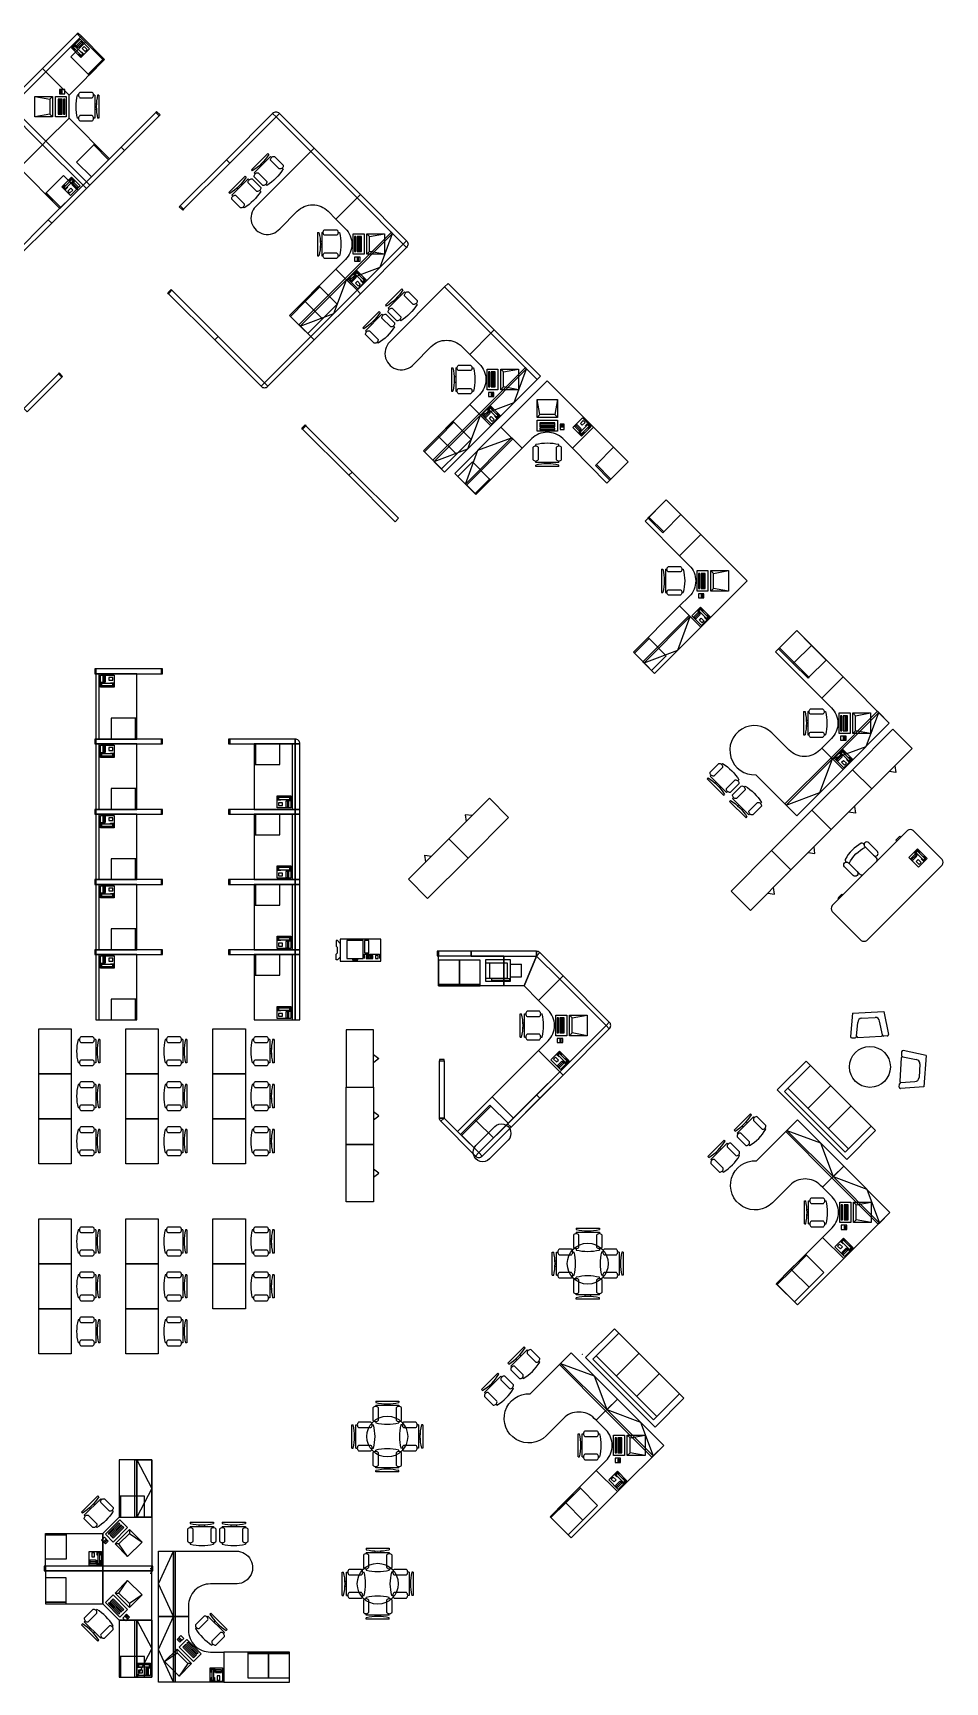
# Model space of a CAD drawing. Extents: x 134 to 3030, y 231 to 1533.
# Drawn here: x 2360 to 3030, y 231 to 1440 of the extents above; entities that cross this region are included whole.
import ezdxf

# ---------------------------------------------------------------- set-up
doc = ezdxf.new("R2010")
doc.units = 0
doc.header["$LTSCALE"] = 96
doc.header["$MEASUREMENT"] = 0
doc.layers.get('0').update_dxf_attribs({"linetype": 'CONTINUOUS'})
for name, color, linetype, lineweight in [('A-FURN-3-WKSF', 200, 'CONTINUOUS', 25), ('A-FURN-P-FILE', 5, 'CONTINUOUS', 25), ('A-FURN-P-PEDS', 5, 'CONTINUOUS', 25), ('A-FURN-P-PHWL-46', 1, 'CONTINUOUS', 25), ('A-FURN-P-PHWL-462', 1, 'CONTINUOUS', 25), ('A-FURN-P-SEAT', 4, 'CONTINUOUS', 25), ('A-FURN-P-STOR', 7, 'CONTINUOUS', 25), ('A-FURN-P-WKSF', 200, 'CONTINUOUS', 25), ('A-FURN-P-WKSF2', 200, 'CONTINUOUS', 25), ('COMPUTER-P3', 2, 'CONTINUOUS', 25), ('COPIER-XRX', 2, 'CONTINUOUS', 25), ('PRINTER-HP', 2, 'CONTINUOUS', 25), ('TELEPHONE-ST12', 3, 'CONTINUOUS', 25)]:
    doc.layers.add(name, color=color, linetype=linetype, lineweight=lineweight)
doc.styles.add('ATTR', font='romans.shx', dxfattribs={"width": 0.8, "height": 2.52})

# ---------------------------------------------------------------- blocks, each defined once
blk = doc.blocks.new('http...pointasearch.autodesk.com.GeneralSymbolsCatalog.idropxml.MULTI_LINE_TELEPHONE.xml.MULTI_LINE_TELEPHONE')
for p, q in [((-4.5, 0), (4.5, 0)), ((-4.5, -10), (-4.5, 0)), ((4.5, 0), (4.5, -10)), ((4.5, -10), (-4.5, -10)), ((-4, -0.5), (-4, -3)), ((-4, -3), (-3.25, -3)), ((-1.25, -0.5), (-3.75, -0.5)), ((-3.75, -0.5), (-3.75, -2.75)), ((-3.75, -2.75), (-3.25, -2.75)), ((-3.75, -9.5), (-3.75, -7.25)), ((-3.75, -7.25), (-3.25, -7.25)), ((-1.25, -9.5), (-3.75, -9.5)), ((-3.25, -1), (-1.75, -1)), ((-3.25, -1), (-3.25, -9)), ((-3.25, -9), (-1.75, -9)), ((-1.75, -9), (-1.75, -1)), ((-1.75, -2.75), (-1.25, -2.75)), ((-1.75, -3), (-1, -3)), ((-1.75, -7.25), (-1.25, -7.25)), ((-1.25, -2.75), (-1.25, -0.5)), ((-1.25, -7.25), (-1.25, -9.5)), ((-1, -3), (-1, -0.5)), ((-0.5, -1.5), (-0.5, -3.5)), ((4, -1.5), (-0.5, -1.5)), ((-0.5, -2.5), (4, -2.5)), ((-0.5, -3.5), (4, -3.5)), ((0.75, -6), (0.75, -9)), ((2.75, -6), (0.75, -6)), ((0.75, -9), (2.75, -9)), ((2.75, -9), (2.75, -6)), ((4, -3.5), (4, -1.5))]:
    blk.add_line(p, q)
at = {"style": 'ATTR', "width": 0.8, "flags": 9}
blk.add_attdef('ESTCODE', (0, 0), '', height=0.0000256, dxfattribs=at)
blk = doc.blocks.new('http...pointasearch.autodesk.com.GeneralSymbolsCatalog.idropxml.DESK_CHAIR.xml.DESK_CHAIR')
at = {"linetype": 'Continuous'}
for p, q in [((-8.5, 0), (-8.5, -1)), ((-8.5, 0), (8.5, 0)), ((8.5, 0), (8.5, -1)), ((-10.5, -5), (-10.5, -14)), ((-8.5, -3), (-8.5, -4)), ((-8.5, -3), (8.5, -3)), ((-6.5, -14), (-6.5, -5)), ((-2, -3), (-2, -1.9355)), ((2, -1.9576), (2, -3)), ((6.5, -5), (6.5, -14)), ((8.5, -3), (8.5, -4)), ((10.5, -14), (10.5, -5)), ((-8.5, -15), (-8.5, -16)), ((8.5, -15), (8.5, -16))]:
    blk.add_line(p, q, dxfattribs=at)
for centre, radius, start, end in [((-8.5, -6.5), 2.5, 36.8699, 143.1301), ((0, 34.625), 36.625, 256.5803, 283.4197), ((8.5, -6.5), 2.5, 36.8699, 143.1301), ((-8.5, -12.5), 2.5, 216.8699, 323.1301), ((0, 19.625), 36.625, 256.5803, 283.4197), ((8.5, -12.5), 2.5, 216.8699, 323.1301)]:
    blk.add_arc(centre, radius, start, end, dxfattribs=at)
at = {"style": 'ATTR', "width": 0.8, "flags": 9}
blk.add_attdef('ESTCODE', (0, 0), '', height=0.0042, dxfattribs=at)
blk = doc.blocks.new('http...pointasearch.autodesk.com.GeneralSymbolsCatalog.idropxml.COMPUTER_TERMINAL.xml.COMPUTER_TERMINAL')
for p, q in [((0, -13), (0, 0)), ((2, -11), (0, 0)), ((0, 0), (15, 0)), ((15, 0), (13, -11)), ((15, 0), (15, -13)), ((0, -13), (2, -11)), ((13, -11), (2, -11)), ((13, -11), (15, -13)), ((15, -13), (0, -13)), ((0, -15), (15, -15)), ((0, -23), (0, -15)), ((15, -23), (0, -23)), ((13, -17), (2, -17)), ((2, -17), (2, -20)), ((13, -18), (2, -18)), ((2, -19), (13, -19)), ((2, -20), (13, -20)), ((13, -21), (2, -21)), ((2, -21), (2, -22)), ((2, -22), (13, -22)), ((13, -20), (13, -17)), ((13, -22), (13, -21)), ((15, -15), (15, -23)), ((17, -18), (17, -22)), ((20, -18), (17, -18)), ((17, -22), (20, -22)), ((17.5, -19), (17.5, -20)), ((19.5, -19), (17.5, -19)), ((17.5, -20), (19.5, -20)), ((18.5, -19), (18.5, -20)), ((19.5, -20), (19.5, -19)), ((20, -22), (20, -18))]:
    blk.add_line(p, q)
at = {"style": 'ATTR', "width": 0.8, "flags": 9}
blk.add_attdef('ESTCODE', (0, 0), '', height=0.000059, dxfattribs=at)
blk = doc.blocks.new('http...pointasearch.autodesk.com.GeneralSymbolsCatalog.idropxml.84X36_DESK.xml.84X36_DESK')
at = {"linetype": 'Continuous'}
for p, q in [((-39, 0), (39, 0)), ((-42, -33.00001), (-42, -3)), ((42, -3), (42, -33.00001)), ((39, -36.00001), (-39, -36.00001)), ((-32, -36.00001), (-32, -37.00001)), ((-28, -37.00001), (-28, -36.00001)), ((28, -37.00001), (28, -36.00001)), ((32, -36.00001), (32, -37.00001)), ((-32, -37.00001), (-28, -37.00001)), ((32, -37.00001), (28, -37.00001))]:
    blk.add_line(p, q, dxfattribs=at)
for centre, start, end in [((-38.5, -3.5), 98.1301, 171.8699), ((38.5, -3.5), 8.130102, 81.8699), ((-38.5, -32.50001), 188.1301, 261.8699), ((38.5, -32.50001), 278.1301, 351.8699)]:
    blk.add_arc(centre, 3.53553, start, end, dxfattribs=at)
at = {"style": 'ATTR', "width": 0.8, "flags": 9}
blk.add_attdef('ESTCODE', (0, 0), '', height=0.0168, dxfattribs=at)
blk = doc.blocks.new('SOFA6')
at = {"linetype": 'Continuous'}
for p, q in [((-31.5, -3), (31.5, -3)), ((-31.5, -30), (-31.5, -3)), ((-31.5, -6.5), (31.5, -6.5)), ((-10.5, -30), (-10.5, -6.5)), ((10.5, -30), (10.5, -6.5)), ((31.5, -3), (31.5, -30))]:
    blk.add_line(p, q, dxfattribs=at)
blk.add_lwpolyline([(-36, -30), (-36, 0), (36, 0), (36, -30)], close=True, dxfattribs=at)
blk = doc.blocks.new('Conference Seat')
for p, q in [((-11.5, 0), (-14, -17)), ((-11.5, 0), (11.5, 0)), ((11.5, 0), (14, -17)), ((-9.5, -17), (-8.02878, -6.99577)), ((-5, -4), (5, -4)), ((9.5, -17), (8.0288, -6.99577)), ((-13, -18), (-10.5, -18)), ((-8.5, -18), (8.5, -18)), ((13, -18), (10.5, -18))]:
    blk.add_line(p, q)
for centre, radius, start, end in [((-5, -7), 3, 90, 180), ((5, -7), 3, 0, 90), ((-13, -17), 1, 180, 270), ((-10.5, -17), 1, 270, 0), ((-8.5, -17), 1, 180, 270), ((8.5, -17), 1, 270, 0), ((10.5, -17), 1, 180, 270), ((13, -17), 1, 270, 0)]:
    blk.add_arc(centre, radius, start, end)
at = {"style": 'ATTR', "width": 0.8, "flags": 9}
blk.add_attdef('ESTCODE', (0, 0), '', height=0.00199, dxfattribs=at)
blk = doc.blocks.new("20'' Dia Table")
at = {"linetype": 'Continuous'}
blk.add_circle((0, 0), 10, dxfattribs=at)
at = {"style": 'ATTR', "width": 0.8, "flags": 9}
blk.add_attdef('ESTCODE', (0, 0), '', height=0.00199, dxfattribs=at)
blk = doc.blocks.new('http...pointasearch.autodesk.com.GeneralSymbolsCatalog.idropxml.LASERJET_PRINTER_PLAN_VIEW.xml.LASERJET_PRINTER_PLAN_VIEW')
for p, q in [((3, 13.5), (0, 13.5)), ((16, 13.5), (3, 13.5)), ((3, 2.5), (3, 13.5)), ((16, 2.5), (16, 13.5)), ((18, 12.675), (26.29999, 12.675)), ((26.29999, 3.325), (26.29999, 12.675)), ((0, 2.5), (3, 2.5)), ((3, 2.5), (16, 2.5)), ((18, 3.325), (26.29999, 3.325))]:
    blk.add_line(p, q)
for points in [[(0, 0), (0, 16), (18, 16), (18, 0)], [(4.5, 0.5), (4.5, 2.25), (17.5, 2.25), (17.5, 0.5)]]:
    blk.add_lwpolyline(points, close=True)
at = {"style": 'ATTR', "width": 0.8, "flags": 9}
blk.add_attdef('ESTCODE', (0, 0), '', height=0.00526, dxfattribs=at)
blk = doc.blocks.new('http...pointasearch.autodesk.com.GeneralSymbolsCatalog.idropxml.COPY_MACHINE.xml.COPY_MACHINE')
for p, q in [((30, 0), (0, 0)), ((0, 0), (0, -16)), ((30, -16), (30, 0)), ((-2, -1), (-3, -1)), ((-3, -1), (-3, -5)), ((-3, -5), (-2, -6)), ((-3, -11), (-2, -10)), ((-3, -15), (-3, -11)), ((0, -3), (-2, -1)), ((-2, -10), (-2, -6)), ((17, -1), (5, -1)), ((5, -1), (5, -14)), ((17, -14), (17, -1)), ((21, -1), (18, -1)), ((18, -1), (18, -10)), ((18, -10), (21, -10)), ((18, -11), (29, -11)), ((18, -14), (18, -11)), ((19, -12), (19, -14)), ((24, -12), (19, -12)), ((20, -12), (20, -14)), ((21, -10), (21, -1)), ((21, -14), (21, -12)), ((22, -12), (22, -14)), ((23, -14), (23, -12)), ((24, -14), (24, -12)), ((26, -12), (26, -14)), ((28, -12), (26, -12)), ((28, -14), (28, -12)), ((29, -11), (29, -14)), ((-2, -15), (-3, -15)), ((0, -13), (-2, -15)), ((0, -16), (30, -16)), ((5, -14), (17, -14)), ((9, -14), (9, -15)), ((9, -15), (13, -15)), ((13, -15), (13, -14)), ((24, -13), (19, -13)), ((19, -14), (24, -14)), ((26, -14), (28, -14))]:
    blk.add_line(p, q)
at = {"style": 'ATTR', "width": 0.8, "flags": 9}
blk.add_attdef('ESTCODE', (0, 0), '', height=0.000066, dxfattribs=at)

msp = doc.modelspace()

# ---------------------------------------------------------------- linework, layer by layer
at = {"layer": 'A-FURN-P-FILE'}
for points in [[(3005.5, 915.7), (2991.3, 929.8), (2961.6, 900.1), (2975.8, 886)], [(2975.8, 886), (2961.6, 900.1), (2931.9, 870.4), (2946.1, 856.3)], [(2916.4, 826.6), (2902.2, 840.7), (2931.9, 870.4), (2946.1, 856.3)], [(2886.7, 796.9), (2872.5, 811), (2902.2, 840.7), (2916.4, 826.6)], [(2610.1, 709.2), (2590.1, 709.2), (2590.1, 667.2), (2610.1, 667.2)], [(2610.1, 625.2), (2590.1, 625.2), (2590.1, 667.2), (2610.1, 667.2)], [(2610.1, 583.2), (2590.1, 583.2), (2590.1, 625.2), (2610.1, 625.2)]]:
    msp.add_lwpolyline(points, close=True, dxfattribs=at)
for points in [[(2992.7, 902.9), (2993.5, 898), (2988.5, 898.7)], [(2963.1, 873.2), (2963.8, 868.3), (2958.8, 869)], [(2929.1, 839.3), (2934.1, 838.6), (2933.4, 843.5)], [(2899.4, 809.6), (2904.4, 808.9), (2903.7, 813.8)], [(2610.1, 691.2), (2614.1, 688.2), (2610.1, 685.2)], [(2610.1, 643.2), (2614.1, 646.2), (2610.1, 649.2)], [(2610.1, 601.2), (2614.1, 604.2), (2610.1, 607.2)]]:
    msp.add_lwpolyline(points, dxfattribs=at)
at = {"layer": 'A-FURN-P-FILE', "elevation": 0}
for points in [[(2695.2, 879.1), (2709.3, 865), (2679.6, 835.3), (2665.5, 849.4)], [(2635.8, 819.7), (2649.9, 805.6), (2679.6, 835.3), (2665.5, 849.4)]]:
    msp.add_lwpolyline(points, close=True, dxfattribs=at)
for points in [[(2682.5, 866.4), (2677.5, 867.1), (2678.2, 862.1)], [(2648.5, 832.4), (2647.8, 837.4), (2652.8, 836.7)]]:
    msp.add_lwpolyline(points, dxfattribs=at)
at = {"layer": 'A-FURN-P-PEDS', "elevation": 0}
for points in [[(2398.9, 1433.7), (2388.2, 1422.9), (2400.8, 1410.3), (2411.6, 1421.1)], [(2392.4, 1345.7), (2403.2, 1334.9), (2415.8, 1347.5), (2405, 1358.3)], [(2382.7, 1336), (2393.5, 1325.2), (2380.8, 1312.5), (2370, 1323.3)], [(2583.5, 1241.5), (2572.7, 1230.7), (2560.1, 1243.4), (2570.9, 1254.2)], [(2572.7, 1230.7), (2561.9, 1220), (2549.3, 1232.6), (2560.1, 1243.4)], [(2681.8, 1142.2), (2671, 1131.4), (2658.3, 1144.1), (2669.1, 1154.9)], [(2671, 1131.4), (2660.2, 1120.7), (2647.6, 1133.3), (2658.3, 1144.1)], [(2673.2, 760.4), (2657.9, 760.4), (2657.9, 742.5), (2673.2, 742.5)], [(2688.4, 760.4), (2673.2, 760.4), (2673.2, 742.5), (2688.4, 742.5)], [(2698.2, 630), (2709, 640.8), (2696.4, 653.4), (2685.6, 642.6)], [(2687.4, 619.2), (2698.2, 630), (2685.6, 642.6), (2674.8, 631.8)]]:
    msp.add_lwpolyline(points, close=True, dxfattribs=at)
at = {"layer": 'A-FURN-P-PEDS', "linetype": 'Continuous', "elevation": 0}
for points in [[(2411.6, 1421.1), (2400.8, 1410.3), (2401.5, 1409.6), (2412.3, 1420.4)], [(2405, 1358.3), (2415.8, 1347.5), (2416.5, 1348.2), (2405.7, 1359)], [(2370, 1323.3), (2380.8, 1312.5), (2380.1, 1311.8), (2369.3, 1322.6)], [(2570.9, 1254.2), (2560.1, 1243.4), (2559.4, 1244.1), (2570.1, 1254.9)], [(2560.1, 1243.4), (2549.3, 1232.6), (2548.6, 1233.3), (2559.4, 1244.1)], [(2669.1, 1154.9), (2658.3, 1144.1), (2657.6, 1144.8), (2668.4, 1155.6)], [(2658.3, 1144.1), (2647.6, 1133.3), (2646.8, 1134), (2657.6, 1144.8)], [(2673.2, 742.5), (2657.9, 742.5), (2657.9, 741.5), (2673.2, 741.5)], [(2688.4, 742.5), (2673.2, 742.5), (2673.2, 741.5), (2688.4, 741.5)], [(2685.6, 642.6), (2696.4, 653.4), (2695.6, 654.1), (2684.9, 643.3)], [(2674.8, 631.8), (2685.6, 642.6), (2684.9, 643.3), (2674.1, 632.5)]]:
    msp.add_lwpolyline(points, close=True, dxfattribs=at)
at = {"layer": 'A-FURN-P-PEDS'}
for points in [[(2682.8, 1126), (2672, 1115.2), (2684.7, 1102.6), (2695.4, 1113.3)], [(2797.1, 1125.9), (2786.3, 1136.7), (2773.7, 1124), (2784.4, 1113.3)], [(2824.9, 1098), (2835.7, 1087.2), (2823.1, 1074.5), (2812.3, 1085.3)], [(2825, 983.7), (2814.2, 972.9), (2801.6, 985.5), (2812.4, 996.3)], [(2920.8, 1002.1), (2931.5, 991.3), (2918.9, 978.7), (2908.1, 989.4)], [(2931.5, 991.3), (2942.3, 980.5), (2929.7, 967.9), (2918.9, 978.7)], [(2417.8, 937.8), (2417.8, 922.5), (2435.6, 922.5), (2435.6, 937.8)], [(2541.6, 903.8), (2541.6, 919), (2523.7, 919), (2523.7, 903.8)], [(2417.8, 886.3), (2417.8, 871), (2435.6, 871), (2435.6, 886.3)], [(2541.6, 852.3), (2541.6, 867.5), (2523.7, 867.5), (2523.7, 852.3)], [(2417.8, 834.8), (2417.8, 819.5), (2435.6, 819.5), (2435.6, 834.8)], [(2541.6, 800.8), (2541.6, 816), (2523.7, 816), (2523.7, 800.8)], [(2417.8, 783.3), (2417.8, 768), (2435.6, 768), (2435.6, 783.3)], [(2541.6, 749.3), (2541.6, 764.5), (2523.7, 764.5), (2523.7, 749.3)], [(2417.8, 731.8), (2417.8, 716.5), (2435.6, 716.5), (2435.6, 731.8)], [(2919.1, 509.7), (2929.8, 520.5), (2917.2, 533.1), (2906.4, 522.4)], [(2929.8, 520.5), (2940.6, 531.3), (2928, 543.9), (2917.2, 533.1)], [(2442.3, 351.9), (2442.3, 367.2), (2424.5, 367.2), (2424.5, 351.9)], [(2763.8, 349.6), (2774.6, 360.4), (2762, 373.1), (2751.2, 362.3)], [(2753, 338.9), (2763.8, 349.6), (2751.2, 362.3), (2740.4, 351.5)], [(2384.7, 321.1), (2369.5, 321.1), (2369.5, 338.9), (2384.7, 338.9)], [(2384.7, 307.3), (2369.5, 307.3), (2369.5, 289.4), (2384.7, 289.4)], [(2442.3, 234.4), (2442.3, 249.7), (2424.5, 249.7), (2424.5, 234.4)], [(2518, 234.1), (2533.2, 234.1), (2533.2, 251.9), (2518, 251.9)], [(2533.2, 234.1), (2548.5, 234.1), (2548.5, 251.9), (2533.2, 251.9)]]:
    msp.add_lwpolyline(points, close=True, dxfattribs=at)
at = {"layer": 'A-FURN-P-PEDS', "linetype": 'Continuous'}
for points in [[(2695.4, 1113.3), (2684.7, 1102.6), (2685.4, 1101.9), (2696.1, 1112.6)], [(2784.4, 1113.3), (2773.7, 1124), (2773, 1123.3), (2783.7, 1112.5)], [(2812.3, 1085.3), (2823.1, 1074.5), (2822.4, 1073.8), (2811.6, 1084.6)], [(2812.4, 996.3), (2801.6, 985.5), (2800.9, 986.2), (2811.7, 997)], [(2908.1, 989.4), (2918.9, 978.7), (2918.2, 977.9), (2907.4, 988.7)], [(2918.9, 978.7), (2929.7, 967.9), (2929, 967.2), (2918.2, 977.9)], [(2435.6, 937.8), (2435.6, 922.5), (2436.6, 922.5), (2436.6, 937.8)], [(2523.7, 903.8), (2523.7, 919), (2522.7, 919), (2522.7, 903.8)], [(2435.6, 886.3), (2435.6, 871), (2436.6, 871), (2436.6, 886.3)], [(2523.7, 852.3), (2523.7, 867.5), (2522.7, 867.5), (2522.7, 852.3)], [(2435.6, 834.8), (2435.6, 819.5), (2436.6, 819.5), (2436.6, 834.8)], [(2523.7, 800.8), (2523.7, 816), (2522.7, 816), (2522.7, 800.8)], [(2435.6, 783.3), (2435.6, 768), (2436.6, 768), (2436.6, 783.3)], [(2523.7, 749.3), (2523.7, 764.5), (2522.7, 764.5), (2522.7, 749.3)], [(2435.6, 731.8), (2435.6, 716.5), (2436.6, 716.5), (2436.6, 731.8)], [(2917.2, 533.1), (2928, 543.9), (2927.3, 544.6), (2916.5, 533.9)], [(2906.4, 522.4), (2917.2, 533.1), (2916.5, 533.9), (2905.7, 523.1)], [(2424.5, 351.9), (2424.5, 367.2), (2423.5, 367.2), (2423.5, 351.9)], [(2740.4, 351.5), (2751.2, 362.3), (2750.5, 363), (2739.7, 352.2)], [(2751.2, 362.3), (2762, 373.1), (2761.3, 373.8), (2750.5, 363)], [(2384.7, 338.9), (2369.5, 338.9), (2369.5, 339.9), (2384.7, 339.9)], [(2384.7, 289.4), (2369.5, 289.4), (2369.5, 288.4), (2384.7, 288.4)], [(2424.5, 234.4), (2424.5, 249.7), (2423.5, 249.7), (2423.5, 234.4)], [(2518, 251.9), (2533.2, 251.9), (2533.2, 252.9), (2518, 252.9)], [(2533.2, 251.9), (2548.5, 251.9), (2548.5, 252.9), (2533.2, 252.9)]]:
    msp.add_lwpolyline(points, close=True, dxfattribs=at)
at = {"layer": 'A-FURN-P-PHWL-46'}
for p, q in [((2446.4, 314.1, 0), (2447.1, 314.1, 0)), ((2447.1, 310.6, 0), (2446.4, 310.6, 0)), ((2447.1, 314.1, 0), (2447.1, 310.6, 0))]:
    msp.add_line(p, q, dxfattribs=at)
at = {"layer": 'A-FURN-P-PHWL-46', "elevation": 0}
for points in [[(2395.3, 1437.3), (2392.8, 1439.8), (2367.4, 1414.4), (2369.9, 1411.9)], [(2395.9, 1438), (2393.5, 1440.4), (2392.8, 1439.8), (2395.3, 1437.3)], [(2369.9, 1411.9), (2367.4, 1414.4), (2341.9, 1388.9), (2344.4, 1386.4)], [(2367.4, 1358.5), (2369.9, 1361), (2344.4, 1386.4), (2341.9, 1384)], [(2452.9, 1379.7), (2450.5, 1382.2), (2425, 1356.7), (2427.5, 1354.3)], [(2453.6, 1380.3), (2451.1, 1382.8), (2450.5, 1382.2), (2452.9, 1379.7)], [(2502.3, 1347.5), (2504.7, 1345), (2538.7, 1379), (2536.2, 1381.4)], [(2538.7, 1379), (2541.2, 1381.4), (2566.6, 1356), (2564.1, 1353.5)], [(2397.1, 1328.8), (2399.6, 1331.3), (2369.9, 1361), (2367.4, 1358.5)], [(2427.5, 1354.3), (2425, 1356.7), (2399.6, 1331.3), (2402, 1328.8)], [(2598.1, 1319.6), (2600.6, 1322), (2566.6, 1356), (2564.1, 1353.5)], [(2468.3, 1313.6), (2470.8, 1311.1), (2504.7, 1345), (2502.3, 1347.5)], [(2374.1, 1300.9), (2371.6, 1303.3), (2397.1, 1328.8), (2399.6, 1326.3)], [(2632, 1285.6), (2634.5, 1288.1), (2600.6, 1322), (2598.1, 1319.6)], [(2470.2, 1310.5), (2467.7, 1312.9), (2468.3, 1313.6), (2470.8, 1311.1)], [(2348.6, 1275.4), (2346.2, 1277.9), (2371.6, 1303.3), (2374.1, 1300.9)], [(2598.1, 1251.7), (2600.6, 1249.2), (2634.5, 1283.2), (2632, 1285.6)], [(2459.2, 1249.8), (2461.7, 1252.3), (2462.3, 1251.7), (2459.8, 1249.2)], [(2493.8, 1215.3), (2496.3, 1217.7), (2462.3, 1251.7), (2459.8, 1249.2)], [(2564.1, 1217.7), (2566.6, 1215.3), (2600.6, 1249.2), (2598.1, 1251.7)], [(2696.3, 1220.3), (2698.8, 1222.7), (2664.9, 1256.7), (2662.4, 1254.2)], [(2730.3, 1186.3), (2732.8, 1188.8), (2698.8, 1222.7), (2696.3, 1220.3)], [(2527.7, 1181.3), (2530.2, 1183.8), (2496.3, 1217.7), (2493.8, 1215.3)], [(2530.2, 1183.8), (2532.7, 1181.3), (2566.6, 1215.3), (2564.1, 1217.7)], [(2381.5, 1188), (2379, 1190.4), (2353.6, 1165), (2356.1, 1162.5)], [(2382.1, 1188.6), (2379.7, 1191.1), (2379, 1190.4), (2381.5, 1188)], [(2557.5, 1150.5), (2560, 1153), (2560.6, 1152.4), (2558.1, 1149.9)], [(2592, 1116), (2594.5, 1118.4), (2560.6, 1152.4), (2558.1, 1149.9)], [(2626, 1082), (2628.5, 1084.5), (2594.5, 1118.4), (2592, 1116)], [(2657, 767), (2657, 763.5), (2657.9, 763.5), (2657.9, 767)], [(2657.9, 767), (2657.9, 763.5), (2681.9, 763.4), (2681.9, 766.9)], [(2681.9, 766.9), (2681.9, 763.4), (2729.9, 763.4), (2729.9, 766.9)], [(2732.3, 765.9), (2729.9, 763.4), (2746.8, 746.5), (2749.3, 748.9)], [(2749.3, 748.9), (2746.8, 746.5), (2780.8, 712.5), (2783.2, 715)], [(2783.2, 710), (2780.8, 712.5), (2746.8, 678.6), (2749.3, 676.1)], [(2662, 687.5), (2658.5, 687.5), (2658.5, 686.6), (2662, 686.6)], [(2658.5, 686.6), (2662, 686.6), (2662, 644.6), (2658.5, 644.6)], [(2749.3, 676.1), (2746.8, 678.6), (2708.6, 640.4), (2711.1, 637.9)], [(2749.3, 676.1), (2746.8, 678.6), (2729.9, 661.6), (2732.3, 659.1)], [(2732.3, 659.1), (2729.9, 661.6), (2708.6, 640.4), (2711.1, 637.9)], [(2685, 616.7), (2687.4, 619.2), (2662, 644.6), (2659.5, 642.2)], [(2711.1, 637.9), (2708.6, 640.4), (2687.4, 619.2), (2689.9, 616.7)]]:
    msp.add_lwpolyline(points, close=True, dxfattribs=at)
for points in [[(2541.2, 1381.4, 0.414214), (2536.2, 1381.4), (2538.7, 1379)], [(2634.5, 1288.1, -0.414214), (2634.5, 1283.2), (2632, 1285.6)], [(2527.7, 1181.3, 0.414214), (2532.7, 1181.3), (2530.2, 1183.8)], [(2783.2, 710, 0.414214), (2783.2, 715), (2780.8, 712.5)], [(2685, 616.7, 0.414214), (2689.9, 616.7), (2687.4, 619.2)]]:
    msp.add_lwpolyline(points, format="xyb", close=True, dxfattribs=at)
at = {"layer": 'A-FURN-P-PHWL-46'}
for points in [[(2406.6, 970.5), (2406.6, 974), (2405.8, 974), (2405.8, 970.5)], [(2454.6, 970.5), (2454.6, 974), (2406.6, 974), (2406.6, 970.5)], [(2455.5, 970.5), (2455.5, 974), (2454.6, 974), (2454.6, 970.5)], [(2406.6, 919), (2406.6, 922.5), (2405.8, 922.5), (2405.8, 919)], [(2454.6, 919), (2454.6, 922.5), (2406.6, 922.5), (2406.6, 919)], [(2455.5, 919), (2455.5, 922.5), (2454.6, 922.5), (2454.6, 919)], [(2503.8, 922.5), (2503.8, 919), (2504.7, 919), (2504.7, 922.5)], [(2504.7, 922.5), (2504.7, 919), (2552.7, 919), (2552.7, 922.5)], [(2556.2, 919), (2552.7, 919), (2552.7, 871), (2556.2, 871)], [(2406.6, 867.5), (2406.6, 871), (2405.8, 871), (2405.8, 867.5)], [(2454.6, 867.5), (2454.6, 871), (2406.6, 871), (2406.6, 867.5)], [(2455.5, 867.5), (2455.5, 871), (2454.6, 871), (2454.6, 867.5)], [(2503.8, 871), (2503.8, 867.5), (2504.7, 867.5), (2504.7, 871)], [(2504.7, 871), (2504.7, 867.5), (2552.7, 867.5), (2552.7, 871)], [(2556.2, 867.5), (2552.7, 867.5), (2552.7, 819.5), (2556.2, 819.5)], [(2406.6, 816), (2406.6, 819.5), (2405.8, 819.5), (2405.8, 816)], [(2454.6, 816), (2454.6, 819.5), (2406.6, 819.5), (2406.6, 816)], [(2455.5, 816), (2455.5, 819.5), (2454.6, 819.5), (2454.6, 816)], [(2503.8, 819.5), (2503.8, 816), (2504.7, 816), (2504.7, 819.5)], [(2504.7, 819.5), (2504.7, 816), (2552.7, 816), (2552.7, 819.5)], [(2556.2, 816), (2552.7, 816), (2552.7, 768), (2556.2, 768)], [(2406.6, 764.5), (2406.6, 768), (2405.8, 768), (2405.8, 764.5)], [(2454.6, 764.5), (2454.6, 768), (2406.6, 768), (2406.6, 764.5)], [(2455.5, 764.5), (2455.5, 768), (2454.6, 768), (2454.6, 764.5)], [(2503.8, 768), (2503.8, 764.5), (2504.7, 764.5), (2504.7, 768)], [(2504.7, 768), (2504.7, 764.5), (2552.7, 764.5), (2552.7, 768)], [(2556.2, 764.5), (2552.7, 764.5), (2552.7, 716.5), (2556.2, 716.5)], [(2368.6, 315.9), (2368.6, 312.4), (2369.5, 312.4), (2369.5, 315.9)], [(2369.5, 315.9), (2369.5, 312.4), (2411.5, 312.4), (2411.5, 315.9)], [(2411.5, 315.9), (2411.5, 312.4), (2447.5, 312.4), (2447.5, 315.9)], [(2447.5, 315.9), (2447.5, 312.4), (2448.3, 312.4), (2448.3, 315.9)]]:
    msp.add_lwpolyline(points, close=True, dxfattribs=at)
msp.add_lwpolyline([(2556.2, 919, 0.414214), (2552.7, 922.5), (2552.7, 919)], format="xyb", close=True, dxfattribs=at)
at = {"layer": 'A-FURN-P-PHWL-46', "elevation": 0}
for points in [[(2732.3, 765.9, 0.198912), (2729.9, 766.9), (2729.9, 763.4), (2732.3, 765.9)], [(2659.5, 642.2, -0.198912), (2658.5, 644.6), (2662, 644.6), (2659.5, 642.2)]]:
    msp.add_lwpolyline(points, format="xyb", dxfattribs=at)
at = {"layer": 'A-FURN-P-PHWL-46'}
msp.add_point((2447.1, 314.1, 0), dxfattribs=at)
at = {"layer": 'A-FURN-P-PHWL-462'}
for p, q in [((2446.4, 314.1, 0), (2447.1, 314.1, 0)), ((2447.1, 310.6, 0), (2446.4, 310.6, 0)), ((2447.1, 314.1, 0), (2447.1, 310.6, 0))]:
    msp.add_line(p, q, dxfattribs=at)
at = {"layer": 'A-FURN-P-PHWL-462', "elevation": 0}
msp.add_lwpolyline([(2402, 1328.8), (2399.6, 1331.3), (2397.1, 1328.8), (2399.6, 1326.3)], close=True, dxfattribs=at)
at = {"layer": 'A-FURN-P-PHWL-462'}
for points in [[(2552.7, 867.5), (2556.2, 867.5), (2556.2, 871), (2552.7, 871)], [(2552.7, 816), (2556.2, 816), (2556.2, 819.5), (2552.7, 819.5)], [(2552.7, 764.5), (2556.2, 764.5), (2556.2, 768), (2552.7, 768)]]:
    msp.add_lwpolyline(points, close=True, dxfattribs=at)
msp.add_point((2447.1, 314.1, 0), dxfattribs=at)
at = {"layer": 'A-FURN-P-SEAT'}
for points in [[(2970.7, 843.7), (2977.1, 837.3, 1), (2979.9, 840.1), (2973.5, 846.5, 1), (2970.7, 843.7, -0.43888)], [(2970.1, 844.9, 0.425987), (2968.1, 846.1, 0.147213), (2956.3, 834.3, 0.425987), (2957.5, 832.2)], [(2958.7, 831.7), (2965, 825.3, -1), (2962.2, 822.5), (2955.8, 828.8, -1), (2958.7, 831.7, 0.43888)]]:
    msp.add_lwpolyline(points, format="xyb", dxfattribs=at)
msp.add_lwpolyline([(2971.2, 843.2), (2979, 835.4, -0.414214), (2979, 832.6), (2969.8, 823.4, -0.414214), (2966.9, 823.4), (2959.2, 831.2, -0.17573)], format="xyb", close=True, dxfattribs=at)
at = {"layer": 'A-FURN-P-STOR', "elevation": 0}
for points in [[(2589.4, 1260.3), (2590.3, 1259.5), (2624.2, 1293.4), (2623.4, 1294.3)], [(2590.3, 1259.5), (2598.1, 1251.7), (2632, 1285.6), (2624.2, 1293.4)], [(2555.5, 1226.4), (2556.4, 1225.5), (2590.3, 1259.5), (2589.4, 1260.3)], [(2556.4, 1225.5), (2564.1, 1217.7), (2598.1, 1251.7), (2590.3, 1259.5)], [(2687.7, 1161.1), (2688.6, 1160.2), (2722.5, 1194.1), (2721.6, 1195)], [(2688.6, 1160.2), (2696.3, 1152.4), (2730.3, 1186.3), (2722.5, 1194.1)], [(2653.7, 1127.1), (2654.6, 1126.2), (2688.6, 1160.2), (2687.7, 1161.1)], [(2654.6, 1126.2), (2662.4, 1118.4), (2696.3, 1152.4), (2688.6, 1160.2)]]:
    msp.add_lwpolyline(points, close=True, dxfattribs=at)
for points in [[(2590.3, 1259.5), (2615, 1268.7), (2624.2, 1293.4)], [(2556.4, 1225.5), (2581.1, 1234.7), (2590.3, 1259.5)], [(2688.6, 1160.2), (2713.3, 1169.4), (2722.5, 1194.1)], [(2654.6, 1126.2), (2679.4, 1135.4), (2688.6, 1160.2)]]:
    msp.add_lwpolyline(points, dxfattribs=at)
at = {"layer": 'A-FURN-P-STOR'}
for points in [[(2677.6, 1109.6), (2669.8, 1117.4), (2703.7, 1151.3), (2711.5, 1143.6)], [(2678.5, 1108.7), (2677.6, 1109.6), (2711.5, 1143.6), (2712.4, 1142.7)], [(2807.8, 979.3), (2808.7, 978.5), (2842.6, 1012.4), (2841.7, 1013.3)], [(2808.7, 978.5), (2816.4, 970.7), (2850.4, 1004.6), (2842.6, 1012.4)], [(2946, 908.9), (2946.9, 908), (2980.9, 942), (2980, 942.9)], [(2946.9, 908), (2954.7, 900.3), (2988.6, 934.2), (2980.9, 942)], [(2912.1, 875), (2913, 874.1), (2946.9, 908), (2946, 908.9)], [(2913, 874.1), (2920.8, 866.3), (2954.7, 900.3), (2946.9, 908)], [(2913.5, 635.5), (2921.3, 643.3), (2955.2, 609.3), (2947.4, 601.6)], [(2912.6, 634.6), (2913.5, 635.5), (2947.4, 601.6), (2946.5, 600.7)], [(2947.4, 601.6), (2955.2, 609.3), (2989.1, 575.4), (2981.4, 567.6)], [(2946.5, 600.7), (2947.4, 601.6), (2981.4, 567.6), (2980.5, 566.7)], [(2747.5, 464.6), (2755.3, 472.4), (2789.2, 438.5), (2781.4, 430.7)], [(2746.6, 463.8), (2747.5, 464.6), (2781.4, 430.7), (2780.5, 429.8)], [(2781.4, 430.7), (2789.2, 438.5), (2823.1, 404.5), (2815.4, 396.8)], [(2780.5, 429.8), (2781.4, 430.7), (2815.4, 396.8), (2814.5, 395.9)], [(2435.2, 393.9), (2436.5, 393.9), (2436.5, 351.9), (2435.2, 351.9)], [(2436.5, 393.9), (2447.5, 393.9), (2447.5, 351.9), (2436.5, 351.9)], [(2463.5, 278.9), (2452.5, 278.9), (2452.5, 326.9), (2463.5, 326.9)], [(2464.7, 278.9), (2463.5, 278.9), (2463.5, 326.9), (2464.7, 326.9)], [(2463.5, 230.9), (2452.5, 230.9), (2452.5, 278.9), (2463.5, 278.9)], [(2464.7, 230.9), (2463.5, 230.9), (2463.5, 278.9), (2464.7, 278.9)], [(2435.2, 276.4), (2436.5, 276.4), (2436.5, 234.4), (2435.2, 234.4)], [(2436.5, 276.4), (2447.5, 276.4), (2447.5, 234.4), (2436.5, 234.4)]]:
    msp.add_lwpolyline(points, close=True, dxfattribs=at)
for points in [[(2677.6, 1109.6), (2686.8, 1134.4), (2711.5, 1143.6)], [(2808.7, 978.5), (2833.4, 987.7), (2842.6, 1012.4)], [(2946.9, 908), (2971.7, 917.2), (2980.9, 942)], [(2913, 874.1), (2937.7, 883.3), (2946.9, 908)], [(2913.5, 635.5), (2938.2, 626.3), (2947.4, 601.6)], [(2947.4, 601.6), (2972.2, 592.4), (2981.4, 567.6)], [(2747.5, 464.6), (2772.2, 455.4), (2781.4, 430.7)], [(2781.4, 430.7), (2806.2, 421.5), (2815.4, 396.8)], [(2436.5, 393.9), (2447.5, 372.9), (2436.5, 351.9)], [(2463.5, 278.9), (2452.5, 302.9), (2463.5, 326.9)], [(2463.5, 230.9), (2452.5, 254.9), (2463.5, 278.9)], [(2436.5, 276.4), (2447.5, 255.4), (2436.5, 234.4)]]:
    msp.add_lwpolyline(points, dxfattribs=at)
at = {"layer": 'A-FURN-P-WKSF'}
for p, q in [((2408.6, 970.5), (2408.6, 922.5)), ((2408.6, 919), (2408.6, 871)), ((2550.7, 871), (2550.7, 919)), ((2408.6, 867.5), (2408.6, 819.5)), ((2550.7, 819.5), (2550.7, 867.5)), ((2408.6, 816), (2408.6, 768)), ((2550.7, 768), (2550.7, 816)), ((2408.6, 764.5), (2408.6, 716.5)), ((2550.7, 716.5), (2550.7, 764.5))]:
    msp.add_line(p, q, dxfattribs=at)
at = {"layer": 'A-FURN-P-WKSF', "elevation": 0}
for points in [[(2369.9, 1411.9), (2386.8, 1394.9), (2412.3, 1420.4), (2395.3, 1437.3)], [(2395.9, 1438), (2412.9, 1421), (2412.3, 1420.4), (2395.3, 1437.3)], [(2598.1, 1251.7), (2564.1, 1217.7), (2548.6, 1233.3), (2582.5, 1267.2)], [(2696.3, 1152.4), (2662.4, 1118.4), (2646.8, 1134), (2680.8, 1167.9)], [(2705.9, 741.5), (2657.9, 741.5), (2657.9, 763.5), (2705.9, 763.5)], [(2364.6, 710.1), (2388.5, 710.1), (2388.5, 677.1), (2364.6, 677.1)], [(2428.5, 710.1), (2452.3, 710.1), (2452.3, 677.1), (2428.5, 677.1)], [(2492.3, 710.1), (2516.2, 710.1), (2516.2, 677.1), (2492.3, 677.1)], [(2364.6, 677.1), (2388.5, 677.1), (2388.5, 644.1), (2364.6, 644.1)], [(2428.5, 677.1), (2452.3, 677.1), (2452.3, 644.1), (2428.5, 644.1)], [(2492.3, 677.1), (2516.2, 677.1), (2516.2, 644.1), (2492.3, 644.1)], [(2364.6, 644.1), (2388.5, 644.1), (2388.5, 611.1), (2364.6, 611.1)], [(2428.5, 644.1), (2452.3, 644.1), (2452.3, 611.1), (2428.5, 611.1)], [(2492.3, 644.1), (2516.2, 644.1), (2516.2, 611.1), (2492.3, 611.1)], [(2364.6, 570.6), (2388.5, 570.6), (2388.5, 537.6), (2364.6, 537.6)], [(2428.5, 570.6), (2452.3, 570.6), (2452.3, 537.6), (2428.5, 537.6)], [(2492.3, 570.6), (2516.2, 570.6), (2516.2, 537.6), (2492.3, 537.6)], [(2364.6, 537.6), (2388.5, 537.6), (2388.5, 504.6), (2364.6, 504.6)], [(2428.5, 537.6), (2452.3, 537.6), (2452.3, 504.6), (2428.5, 504.6)], [(2492.3, 537.6), (2516.2, 537.6), (2516.2, 504.6), (2492.3, 504.6)], [(2364.6, 504.6), (2388.5, 504.6), (2388.5, 471.6), (2364.6, 471.6)], [(2428.5, 504.6), (2452.3, 504.6), (2452.3, 471.6), (2428.5, 471.6)]]:
    msp.add_lwpolyline(points, close=True, dxfattribs=at)
for points in [[(2386.8, 1394.9), (2369.9, 1411.9), (2344.4, 1386.4), (2369.9, 1361), (2386.8, 1377.9), (2386.8, 1394.9)], [(2333.4, 1341.5), (2316.5, 1358.5), (2341.9, 1384), (2367.4, 1358.5), (2350.4, 1341.5), (2333.4, 1341.5)], [(2720.8, 741.5), (2705.9, 741.5), (2705.9, 763.5), (2729.9, 763.4), (2720.8, 741.5)], [(2731.3, 730.9), (2720.8, 741.5), (2729.9, 763.4), (2746.8, 746.5), (2731.3, 730.9)], [(2697.3, 660.2), (2731.3, 694.1), (2746.8, 678.6), (2712.9, 644.6), (2697.3, 660.2)], [(2712.9, 644.6), (2697.3, 660.2), (2671.9, 634.7), (2687.4, 619.2), (2712.9, 644.6)]]:
    msp.add_lwpolyline(points, dxfattribs=at)
for points in [[(2598.1, 1319.6), (2564.1, 1353.5), (2523.8, 1313.2, 1.041756), (2541.5, 1296.9), (2554.2, 1309.7, -0.414214), (2576.9, 1309.7), (2582.5, 1304)], [(2696.3, 1220.3), (2662.4, 1254.2), (2622.1, 1213.9, 1.041756), (2639.8, 1197.6), (2652.5, 1210.4, -0.414214), (2675.1, 1210.4), (2680.8, 1204.7)]]:
    msp.add_lwpolyline(points, format="xyb", close=True, dxfattribs=at)
for points in [[(2582.5, 1267.2), (2598.1, 1251.7), (2632, 1285.6), (2598.1, 1319.6), (2582.5, 1304), (2589.6, 1296.9, -0.414214), (2589.6, 1274.3), (2582.5, 1267.2)], [(2680.8, 1167.9), (2696.3, 1152.4), (2730.3, 1186.3), (2696.3, 1220.3), (2680.8, 1204.7), (2687.9, 1197.6, -0.414214), (2687.9, 1175), (2680.8, 1167.9)], [(2731.3, 730.9), (2746.8, 746.5), (2780.8, 712.5), (2746.8, 678.6), (2731.3, 694.1), (2738.3, 701.2, 0.414214), (2738.3, 723.8), (2731.3, 730.9)], [(2709, 628.4), (2695.2, 614.6, -1), (2685.3, 624.5), (2699.1, 638.3, -1), (2709, 628.4, 2.414213)]]:
    msp.add_lwpolyline(points, format="xyb", dxfattribs=at)
at = {"layer": 'A-FURN-P-WKSF'}
for points in [[(2719.3, 1135.8), (2703.7, 1151.3), (2737.7, 1185.3), (2771.6, 1151.3), (2756.1, 1135.8), (2749, 1142.9, 0.414214), (2726.4, 1142.9), (2719.3, 1135.8)], [(2834.8, 1020.2), (2850.4, 1004.6), (2884.3, 1038.6), (2850.4, 1072.5), (2834.8, 1056.9), (2841.9, 1049.9, -0.414214), (2841.9, 1027.2), (2834.8, 1020.2)], [(2939.1, 915.8), (2954.7, 900.3), (2988.6, 934.2), (2954.7, 968.1), (2939.1, 952.6), (2946.2, 945.5, -0.414214), (2946.2, 922.9), (2939.1, 915.8)], [(2954.7, 900.3), (2939.1, 915.8), (2937.7, 914.4, -0.414214), (2915.1, 914.4), (2902.4, 927.1, 1.542659), (2890.6, 896.4), (2920.8, 866.3), (2954.7, 900.3)], [(2955.2, 609.3), (2939.6, 593.8), (2938.2, 595.2, 0.414214), (2915.6, 595.2), (2902.9, 582.5, -1.542659), (2891.1, 613.2), (2921.3, 643.3), (2955.2, 609.3)], [(2939.6, 593.8), (2955.2, 609.3), (2989.1, 575.4), (2955.2, 541.5), (2939.6, 557), (2946.7, 564.1, 0.414214), (2946.7, 586.7), (2939.6, 593.8)], [(2789.2, 438.5), (2773.6, 422.9), (2772.2, 424.3, 0.414214), (2749.6, 424.3), (2736.9, 411.6, -1.542659), (2725.1, 442.3), (2755.3, 472.4), (2789.2, 438.5)], [(2773.6, 422.9), (2789.2, 438.5), (2823.1, 404.5), (2789.2, 370.6), (2773.6, 386.1), (2780.7, 393.2, 0.414214), (2780.7, 415.8), (2773.6, 422.9)], [(2500.5, 252.9), (2500.5, 230.9), (2452.5, 230.9), (2452.5, 278.9), (2474.5, 278.9), (2474.5, 268.9, 0.414214), (2490.5, 252.9), (2500.5, 252.9)]]:
    msp.add_lwpolyline(points, format="xyb", dxfattribs=at)
for points in [[(2685.4, 1101.9), (2719.3, 1135.8), (2703.7, 1151.3), (2669.8, 1117.4)], [(2797.1, 1125.9), (2771.6, 1151.3), (2756.1, 1135.8), (2781.5, 1110.3)], [(2824.9, 1098), (2850.4, 1072.5), (2834.8, 1056.9), (2809.4, 1082.4)], [(2800.9, 986.2), (2834.8, 1020.2), (2850.4, 1004.6), (2816.4, 970.7)], [(2920.8, 1002.1), (2954.7, 968.1), (2939.1, 952.6), (2905.2, 986.5)], [(2406.6, 922.5), (2436.6, 922.5), (2436.6, 970.5), (2406.6, 970.5)], [(2406.6, 871), (2436.6, 871), (2436.6, 919), (2406.6, 919)], [(2552.7, 919), (2522.7, 919), (2522.7, 871), (2552.7, 871)], [(2406.6, 819.5), (2436.6, 819.5), (2436.6, 867.5), (2406.6, 867.5)], [(2552.7, 867.5), (2522.7, 867.5), (2522.7, 819.5), (2552.7, 819.5)], [(2406.6, 768), (2436.6, 768), (2436.6, 816), (2406.6, 816)], [(2552.7, 816), (2522.7, 816), (2522.7, 768), (2552.7, 768)], [(2406.6, 716.5), (2436.6, 716.5), (2436.6, 764.5), (2406.6, 764.5)], [(2552.7, 764.5), (2522.7, 764.5), (2522.7, 716.5), (2552.7, 716.5)], [(2921.3, 507.5), (2955.2, 541.5), (2939.6, 557), (2905.7, 523.1)], [(2447.5, 393.9), (2423.5, 393.9), (2423.5, 351.9), (2447.5, 351.9)], [(2755.3, 336.6), (2789.2, 370.6), (2773.6, 386.1), (2739.7, 352.2)], [(2447.5, 276.4), (2423.5, 276.4), (2423.5, 234.4), (2447.5, 234.4)], [(2500.5, 230.9), (2548.5, 230.9), (2548.5, 252.9), (2500.5, 252.9)]]:
    msp.add_lwpolyline(points, close=True, dxfattribs=at)
for points in [[(2423.5, 351.9), (2447.5, 351.9), (2447.5, 315.9), (2411.5, 315.9), (2411.5, 339.9), (2423.5, 351.9)], [(2423.5, 276.4), (2447.5, 276.4), (2447.5, 312.4), (2411.5, 312.4), (2411.5, 288.4), (2423.5, 276.4)]]:
    msp.add_lwpolyline(points, dxfattribs=at)
msp.add_lwpolyline([(2452.5, 278.9), (2452.5, 326.9), (2509.5, 326.9, -1.041756), (2508.5, 302.9), (2490.5, 302.9, 0.414214), (2474.5, 286.9), (2474.5, 278.9)], format="xyb", close=True, dxfattribs=at)
at = {"layer": 'A-FURN-P-WKSF2', "elevation": 0}
for points in [[(2416.5, 1348.2), (2386.8, 1377.9), (2369.9, 1361), (2399.6, 1331.3)], [(2380.1, 1311.8), (2350.4, 1341.5), (2367.4, 1358.5), (2397.1, 1328.8)]]:
    msp.add_lwpolyline(points, close=True, dxfattribs=at)
at = {"layer": 'A-FURN-P-WKSF2'}
for points in [[(2369.5, 339.9), (2411.5, 339.9), (2411.5, 315.9), (2369.5, 315.9)], [(2369.5, 288.4), (2411.5, 288.4), (2411.5, 312.4), (2369.5, 312.4)]]:
    msp.add_lwpolyline(points, close=True, dxfattribs=at)

# ---------------------------------------------------------------- block references
at = {"layer": 'A-FURN-3-WKSF'}
for name, p, rotation in [('http...pointasearch.autodesk.com.GeneralSymbolsCatalog.idropxml.84X36_DESK.xml.84X36_DESK', (2999.8, 802.5), 225), ('Conference Seat', (2973.1, 722.1), 3.347259347459624), ('Conference Seat', (3014.8, 679), 266.2050875100607), ('SOFA6', (2931.9, 639.7), 135), ('SOFA6', (2791.3, 443.4), 135)]:
    msp.add_blockref(name, p, dxfattribs=dict(at, rotation=rotation))
for p, xscale, yscale, zscale, rotation in [((2974.4, 682.1), 1.49999999999961, 1.49999999999961, 1.49999999999961, 134.9999999999754), ((2767.4, 537.8, 0), 1.5, 1.5, 1.5, 45), ((2620.3, 411, 0), 1.5, 1.5, 1.5, 45), ((2613.3, 303, 0), 1.5, 1.5, 1.5, 45)]:
    msp.add_blockref("20'' Dia Table", p, dxfattribs=dict(at, xscale=xscale, yscale=yscale, zscale=zscale, rotation=rotation))
at = {"layer": 'A-FURN-P-SEAT'}
for p, rotation in [((2408.8, 1386.4, 0), 270), ((2737.7, 1122.5), 179.9999999999945), ((2717.9, 712.5, 0), 90.00000000000024), ((2409.4, 693.6, 0), 270.0000000000002), ((2473.3, 693.6, 0), 270.0000000000002), ((2537.2, 693.6, 0), 270.0000000000002), ((2409.4, 660.6, 0), 270.0000000000002), ((2473.3, 660.6, 0), 270.0000000000002), ((2537.2, 660.6, 0), 270.0000000000002), ((2880.8, 641.7), 45.00000000000025), ((2409.4, 627.6, 0), 270.0000000000002), ((2473.3, 627.6, 0), 270.0000000000002), ((2537.2, 627.6, 0), 270.0000000000002), ((2861.5, 622.3), 45.00000000000025), ((2926.3, 575.4), 90.00000000000024), ((2409.4, 554.1, 0), 270.0000000000002), ((2473.3, 554.1, 0), 270.0000000000002), ((2537.2, 554.1, 0), 270.0000000000002), ((2741.4, 537.8, 0), 90), ((2793.4, 537.8, 0), 270), ((2409.4, 521.1, 0), 270.0000000000002), ((2473.3, 521.1, 0), 270.0000000000002), ((2537.2, 521.1, 0), 270.0000000000002), ((2767.4, 511.8, 0), 180), ((2409.4, 488.1, 0), 270.0000000000002), ((2473.3, 488.1, 0), 270.0000000000002), ((2714.8, 470.8), 45.00000000000025), ((2695.5, 451.4), 45.00000000000025), ((2594.3, 411, 0), 90), ((2646.3, 411, 0), 270), ((2760.3, 404.5), 90.00000000000024), ((2620.3, 385, 0), 180), ((2484.3, 348.1), 3.277378368693462e-12), ((2507.7, 348.1), 3.277378368693462e-12), ((2587.3, 303, 0), 90), ((2639.3, 303, 0), 270), ((2613.3, 277, 0), 180), ((2401.9, 266.9), 134.9999999999999), ((2496.9, 275.4), 315.0000000000033)]:
    msp.add_blockref('http...pointasearch.autodesk.com.GeneralSymbolsCatalog.idropxml.DESK_CHAIR.xml.DESK_CHAIR', p, dxfattribs=dict(at, rotation=rotation))
at = {"layer": 'A-FURN-P-SEAT', "xscale": -1}
for p, rotation in [((2526.6, 1346, 0), 44.99999999999671), ((2510.1, 1329.5, 0), 44.99999999999671), ((2569.2, 1285.6, 0), 89.9999999999967), ((2624.9, 1246.7, 0), 44.99999999999671), ((2608.3, 1230.2, 0), 44.99999999999671), ((2667.5, 1186.3, 0), 89.9999999999967), ((2821.5, 1038.6), 89.9999999999967), ((2925.8, 934.2), 89.9999999999967), ((2861, 887.3), 134.9999999999967), ((2877.5, 870.8), 134.9999999999967), ((2401.9, 361.5), 45.000000000002)]:
    msp.add_blockref('http...pointasearch.autodesk.com.GeneralSymbolsCatalog.idropxml.DESK_CHAIR.xml.DESK_CHAIR', p, dxfattribs=dict(at, rotation=rotation))
at = {"layer": 'A-FURN-P-SEAT'}
for p in [(2767.4, 563.8, 0), (2620.3, 437, 0), (2613.3, 329, 0)]:
    msp.add_blockref('http...pointasearch.autodesk.com.GeneralSymbolsCatalog.idropxml.DESK_CHAIR.xml.DESK_CHAIR', p, dxfattribs=at)
at = {"layer": 'COMPUTER-P3'}
for p, rotation in [((2361.8, 1378.9, 0), 89.99999999999991), ((2618.3, 1293.1, 0), 269.9999999999772), ((2716.5, 1193.8, 0), 269.9999999999772), ((2730.2, 1171.5), 359.9999999999946), ((2870.6, 1046.1), 269.9999999999772), ((2974.9, 941.7), 269.9999999999772), ((2767, 720, 0), 270.0000000000002), ((2975.4, 582.9), 270.0000000000002), ((2809.4, 412), 270.0000000000002), ((2440.4, 333.6), 225.000000000007), ((2429.8, 305.4), 314.9999999999999), ((2467.5, 235.3), 135.0000000000032)]:
    msp.add_blockref('http...pointasearch.autodesk.com.GeneralSymbolsCatalog.idropxml.COMPUTER_TERMINAL.xml.COMPUTER_TERMINAL', p, dxfattribs=dict(at, rotation=rotation))
at = {"layer": 'COPIER-XRX'}
msp.add_blockref('http...pointasearch.autodesk.com.GeneralSymbolsCatalog.idropxml.COPY_MACHINE.xml.COPY_MACHINE', (2585.7, 775.7, 0), dxfattribs=at)
at = {"layer": 'PRINTER-HP'}
msp.add_blockref('http...pointasearch.autodesk.com.GeneralSymbolsCatalog.idropxml.LASERJET_PRINTER_PLAN_VIEW.xml.LASERJET_PRINTER_PLAN_VIEW', (2692.5, 744.8, 0), dxfattribs=at)
at = {"layer": 'TELEPHONE-ST12'}
for p, rotation in [((2391.7, 1432.7, 0), 44.99999999999999), ((2391.8, 1331.4, 0), 314.9999999999943), ((2759.7, 1147.9, 0), 134.9999999999946), ((2410, 965, 0), 89.999999999998), ((2410, 913.5, 0), 89.999999999998), ((2549.5, 876.5, 0), 269.999999999998), ((2410, 862, 0), 89.999999999998), ((2549.5, 825, 0), 269.999999999998), ((2410, 810.5, 0), 89.999999999998), ((2549.5, 773.5, 0), 269.999999999998), ((2410, 759, 0), 89.999999999998), ((2549.5, 722, 0), 269.999999999998), ((2750.6, 683.4, 0), 225.0000000000002), ((2959, 546.3), 225.0000000000002), ((2793, 375.4), 225.0000000000002), ((2406.2, 316.7, 0), 180), ((2446.7, 240.3, 0), 270), ((2494.8, 241.4, 0), 3.277378368693462e-12)]:
    msp.add_blockref('http...pointasearch.autodesk.com.GeneralSymbolsCatalog.idropxml.MULTI_LINE_TELEPHONE.xml.MULTI_LINE_TELEPHONE', p, dxfattribs=dict(at, rotation=rotation))
at = {"layer": 'TELEPHONE-ST12', "xscale": -1, "rotation": 44.99999999999671}
for p in [(2594.7, 1263.1, 0), (2692.9, 1163.8, 0), (2847, 1016, 0), (2951.3, 911.7, 0), (3006.1, 838.9, 0)]:
    msp.add_blockref('http...pointasearch.autodesk.com.GeneralSymbolsCatalog.idropxml.MULTI_LINE_TELEPHONE.xml.MULTI_LINE_TELEPHONE', p, dxfattribs=at)

# ---------------------------------------------------------------- texts
at = {"style": 'ATTR', "width": 0.8, "flags": 9}
for p in [(2929.5, 642.1), (2763.5, 471.2)]:
    msp.add_attdef('ESTCODE', p, '', height=0.0246, rotation=135, dxfattribs=at)

doc.saveas('drawing.dxf')
